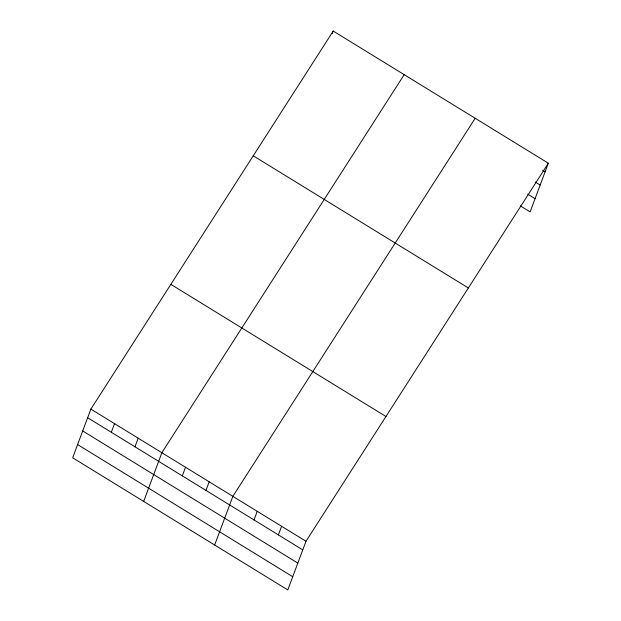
<?xml version="1.0" encoding="UTF-8"?>
<svg xmlns="http://www.w3.org/2000/svg" width="621" height="621" viewBox="0 0 621 621"><rect width="100%" height="100%" fill="white"/><g stroke="black" fill="none" stroke-linecap="round" stroke-linejoin="round"><path stroke-width="0.93" d="M90.876 409.115L72.673 457.793L287.787 589.95L305.99 541.271L548.327 163.207L333.213 31.05L90.876 409.115L305.99 541.271M111.314 432.263L114.536 423.654M134.982 446.794L138.196 438.193M143.661 501.403L161.864 452.725L404.201 74.66M332.243 33.635L333.213 31.05M182.302 475.872L185.524 467.264M205.97 490.411L209.184 481.803M214.649 545.013L232.852 496.342L475.189 118.277M254.012 519.924L257.226 511.316M278.394 534.906L281.608 526.298M548.327 163.207L530.124 211.885L520.375 205.893M542.669 170.317L545.106 171.815M535.286 182.046L540.169 185.035M527.757 194.171L535.069 198.666M253.236 155.809L468.358 287.973M170.845 284.356L385.959 416.512M87.654 417.723L302.769 549.88M82.709 430.943L297.832 563.107M77.617 444.566L292.732 576.73"/></g></svg>
